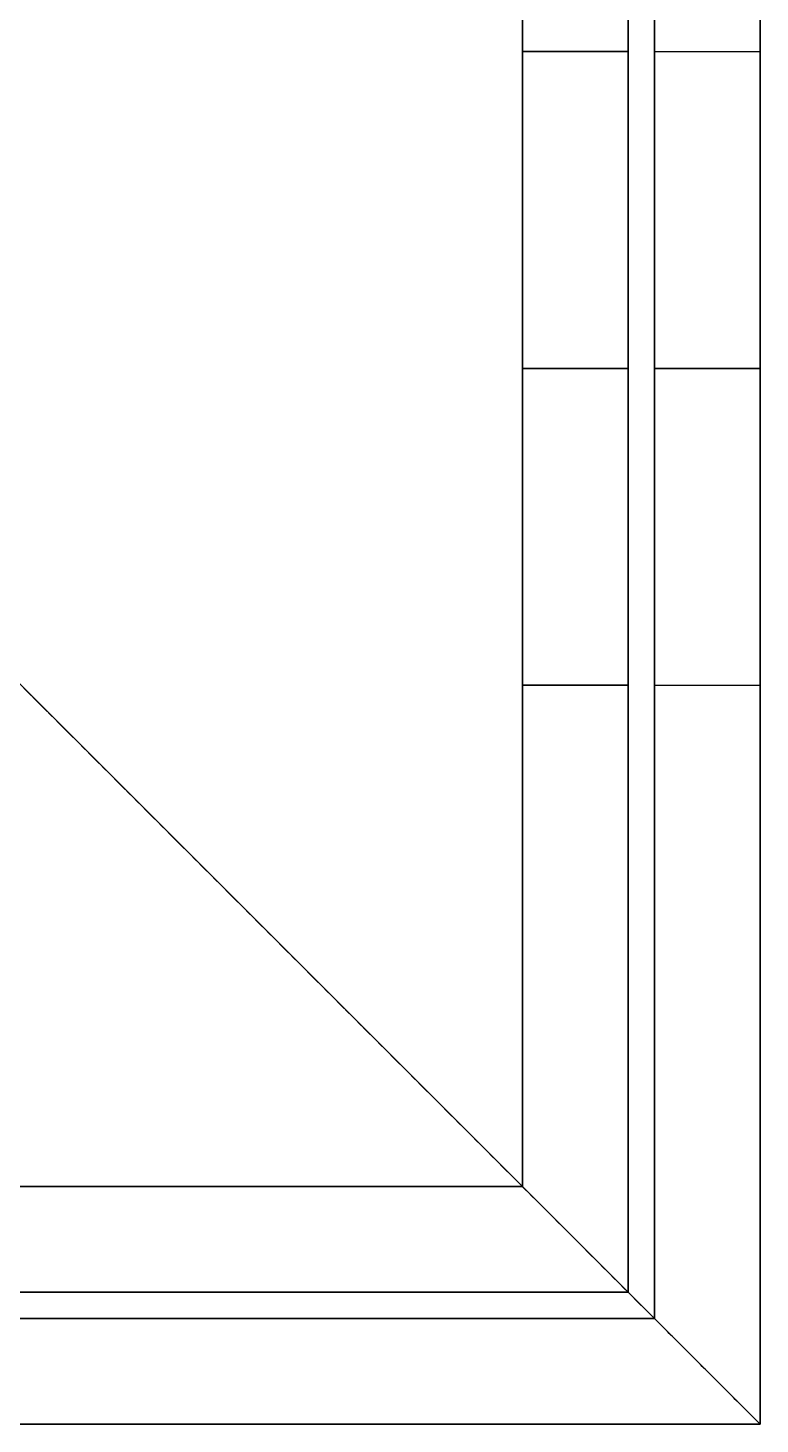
# Model space of a CAD drawing. Header units: millimetres. Extents: x -6529 to 809, y -8611 to 207.
# Drawn here: x -4653.98 to -4640.11, y -5087.89 to -5061.44 of the extents above; entities that cross this region are included whole.
import ezdxf

# ---------------------------------------------------------------- set-up
doc = ezdxf.new("R2010")
doc.units = ezdxf.units.MM
doc.header["$MEASUREMENT"] = 0
doc.layers.add('gaten$11mm', color=7, linetype='Continuous', true_color=0xff6a35)
doc.layers.add('staal', color=5, linetype='Continuous', true_color=0x0000ff)

msp = doc.modelspace()

# ---------------------------------------------------------------- linework, layer by layer
at = {"layer": 'gaten$11mm'}
msp.add_line((-4640.11, -5067.394, 58), (-4640.11, -5067.394, 40), dxfattribs=at)
at = {"layer": 'gaten$11mm', "extrusion": (1, 2.22045e-16, 0)}
for centre in [(-5067.894, 170.5, -4640.11), (-5067.894, 95.5, -4640.11)]:
    msp.add_circle(centre, 5.5, dxfattribs=at)
at = {"layer": 'staal'}
for p, q in [((-4640.11, -5087.894, 1276), (-4680.11, -5047.894, 1276)), ((-4640.11, -5087.894), (-4680.11, -5047.894)), ((-4640.11, -5087.894), (-4680.11, -5047.894)), ((-4644.61, -5061.894, 1446.5), (-4642.61, -5061.894, 1446.5)), ((-4644.61, -5061.894, 1371.5), (-4642.61, -5061.894, 1371.5)), ((-4644.61, -5061.894, 1145.5), (-4642.61, -5061.894, 1145.5)), ((-4644.61, -5061.894, 1220.5), (-4642.61, -5061.894, 1220.5)), ((-4642.61, -5061.894, 170.5), (-4644.61, -5061.894, 170.5)), ((-4642.61, -5061.894, 95.5), (-4644.61, -5061.894, 95.5)), ((-4642.11, -5061.894, 1145.5), (-4640.11, -5061.894, 1145.5)), ((-4642.11, -5061.894, 1220.5), (-4640.11, -5061.894, 1220.5)), ((-4642.11, -5061.894, 995.5), (-4640.11, -5061.894, 995.5)), ((-4642.11, -5061.894, 1070.5), (-4640.11, -5061.894, 1070.5)), ((-4642.11, -5061.894, 845.5), (-4640.11, -5061.894, 845.5)), ((-4642.11, -5061.894, 920.5), (-4640.11, -5061.894, 920.5)), ((-4642.11, -5061.894, 770.5), (-4640.11, -5061.894, 770.5)), ((-4642.11, -5061.894, 695.5), (-4640.11, -5061.894, 695.5)), ((-4642.11, -5061.894, 95.5), (-4640.11, -5061.894, 95.5)), ((-4642.11, -5061.894, 170.5), (-4640.11, -5061.894, 170.5)), ((-4642.11, -5061.894, 320.5), (-4640.11, -5061.894, 320.5)), ((-4642.11, -5061.894, 245.5), (-4640.11, -5061.894, 245.5)), ((-4642.11, -5061.894, 470.5), (-4640.11, -5061.894, 470.5)), ((-4642.11, -5061.894, 395.5), (-4640.11, -5061.894, 395.5)), ((-4642.11, -5061.894, 620.5), (-4640.11, -5061.894, 620.5)), ((-4642.11, -5061.894, 545.5), (-4640.11, -5061.894, 545.5)), ((-4644.61, -5067.894, 1316), (-4642.61, -5067.894, 1316)), ((-4644.61, -5067.894, 1484), (-4642.61, -5067.894, 1484)), ((-4644.61, -5067.894, 1452.5), (-4642.61, -5067.894, 1452.5)), ((-4644.61, -5067.894, 1440.5), (-4642.61, -5067.894, 1440.5)), ((-4644.61, -5067.894, 1377.5), (-4642.61, -5067.894, 1377.5)), ((-4644.61, -5067.894, 1365.5), (-4642.61, -5067.894, 1365.5)), ((-4644.61, -5067.894, 1276), (-4642.61, -5067.894, 1276)), ((-4644.61, -5067.894, 1108), (-4642.61, -5067.894, 1108)), ((-4644.61, -5067.894, 1139.5), (-4642.61, -5067.894, 1139.5)), ((-4644.61, -5067.894, 1151.5), (-4642.61, -5067.894, 1151.5)), ((-4644.61, -5067.894, 1214.5), (-4642.61, -5067.894, 1214.5)), ((-4644.61, -5067.894, 1226.5), (-4642.61, -5067.894, 1226.5)), ((-4642.61, -5067.894, 40), (-4644.61, -5067.894, 40)), ((-4642.61, -5067.894, 208), (-4644.61, -5067.894, 208)), ((-4642.61, -5067.894, 176.5), (-4644.61, -5067.894, 176.5)), ((-4642.61, -5067.894, 164.5), (-4644.61, -5067.894, 164.5)), ((-4642.61, -5067.894, 101.5), (-4644.61, -5067.894, 101.5)), ((-4642.61, -5067.894, 89.5), (-4644.61, -5067.894, 89.5)), ((-4640.11, -5067.894, 40), (-4642.11, -5067.894, 40)), ((-4640.11, -5067.894, 1276), (-4642.11, -5067.894, 1276)), ((-4642.11, -5067.894, 1139.5), (-4640.11, -5067.894, 1139.5)), ((-4642.11, -5067.894, 1151.5), (-4640.11, -5067.894, 1151.5)), ((-4642.11, -5067.894, 1214.5), (-4640.11, -5067.894, 1214.5)), ((-4642.11, -5067.894, 1226.5), (-4640.11, -5067.894, 1226.5)), ((-4642.11, -5067.894, 989.5), (-4640.11, -5067.894, 989.5)), ((-4642.11, -5067.894, 1001.5), (-4640.11, -5067.894, 1001.5)), ((-4642.11, -5067.894, 1064.5), (-4640.11, -5067.894, 1064.5)), ((-4642.11, -5067.894, 1076.5), (-4640.11, -5067.894, 1076.5)), ((-4642.11, -5067.894, 839.5), (-4640.11, -5067.894, 839.5)), ((-4642.11, -5067.894, 851.5), (-4640.11, -5067.894, 851.5)), ((-4642.11, -5067.894, 914.5), (-4640.11, -5067.894, 914.5)), ((-4642.11, -5067.894, 926.5), (-4640.11, -5067.894, 926.5)), ((-4642.11, -5067.894, 764.5), (-4640.11, -5067.894, 764.5)), ((-4642.11, -5067.894, 776.5), (-4640.11, -5067.894, 776.5)), ((-4642.11, -5067.894, 689.5), (-4640.11, -5067.894, 689.5)), ((-4642.11, -5067.894, 701.5), (-4640.11, -5067.894, 701.5)), ((-4642.11, -5067.894, 89.5), (-4640.11, -5067.894, 89.5)), ((-4642.11, -5067.894, 101.5), (-4640.11, -5067.894, 101.5)), ((-4642.11, -5067.894, 164.5), (-4640.11, -5067.894, 164.5)), ((-4642.11, -5067.894, 176.5), (-4640.11, -5067.894, 176.5)), ((-4642.11, -5067.894, 314.5), (-4640.11, -5067.894, 314.5)), ((-4642.11, -5067.894, 326.5), (-4640.11, -5067.894, 326.5)), ((-4642.11, -5067.894, 239.5), (-4640.11, -5067.894, 239.5)), ((-4642.11, -5067.894, 251.5), (-4640.11, -5067.894, 251.5)), ((-4642.11, -5067.894, 464.5), (-4640.11, -5067.894, 464.5)), ((-4642.11, -5067.894, 476.5), (-4640.11, -5067.894, 476.5)), ((-4642.11, -5067.894, 389.5), (-4640.11, -5067.894, 389.5)), ((-4642.11, -5067.894, 401.5), (-4640.11, -5067.894, 401.5)), ((-4642.11, -5067.894, 614.5), (-4640.11, -5067.894, 614.5)), ((-4642.11, -5067.894, 626.5), (-4640.11, -5067.894, 626.5)), ((-4642.11, -5067.894, 539.5), (-4640.11, -5067.894, 539.5)), ((-4642.11, -5067.894, 551.5), (-4640.11, -5067.894, 551.5)), ((-4644.61, -5073.894, 1446.5), (-4642.61, -5073.894, 1446.5)), ((-4644.61, -5073.894, 1371.5), (-4642.61, -5073.894, 1371.5)), ((-4644.61, -5073.894, 1145.5), (-4642.61, -5073.894, 1145.5)), ((-4644.61, -5073.894, 1220.5), (-4642.61, -5073.894, 1220.5)), ((-4642.61, -5073.894, 170.5), (-4644.61, -5073.894, 170.5)), ((-4642.61, -5073.894, 95.5), (-4644.61, -5073.894, 95.5)), ((-4642.11, -5073.894, 1145.5), (-4640.11, -5073.894, 1145.5)), ((-4642.11, -5073.894, 1220.5), (-4640.11, -5073.894, 1220.5)), ((-4642.11, -5073.894, 995.5), (-4640.11, -5073.894, 995.5)), ((-4642.11, -5073.894, 1070.5), (-4640.11, -5073.894, 1070.5)), ((-4642.11, -5073.894, 845.5), (-4640.11, -5073.894, 845.5)), ((-4642.11, -5073.894, 920.5), (-4640.11, -5073.894, 920.5)), ((-4642.11, -5073.894, 770.5), (-4640.11, -5073.894, 770.5)), ((-4642.11, -5073.894, 695.5), (-4640.11, -5073.894, 695.5)), ((-4642.11, -5073.894, 95.5), (-4640.11, -5073.894, 95.5)), ((-4642.11, -5073.894, 170.5), (-4640.11, -5073.894, 170.5)), ((-4642.11, -5073.894, 320.5), (-4640.11, -5073.894, 320.5)), ((-4642.11, -5073.894, 245.5), (-4640.11, -5073.894, 245.5)), ((-4642.11, -5073.894, 470.5), (-4640.11, -5073.894, 470.5)), ((-4642.11, -5073.894, 395.5), (-4640.11, -5073.894, 395.5)), ((-4642.11, -5073.894, 620.5), (-4640.11, -5073.894, 620.5)), ((-4642.11, -5073.894, 545.5), (-4640.11, -5073.894, 545.5)), ((-4642.11, -5085.894, 25), (-4640.11, -5087.894, 25))]:
    msp.add_line(p, q, dxfattribs=at)
msp.add_lwpolyline([(-4640.11, -5087.894), (-5956.11, -5087.894), (-5956.11, -3771.894), (-4640.11, -3771.894)], close=True, dxfattribs=at)
for points in [[(-4640.11, -5087.894, 1276), (-4640.11, -4429.894, 1276), (-4640.11, -3771.894, 1276)], [(-4640.11, -5087.894, 1316), (-4640.11, -4429.894, 1316), (-4640.11, -3771.894, 1316)], [(-4640.11, -5087.894), (-4640.11, -4429.894), (-4640.11, -3771.894)], [(-4640.11, -5087.894, 40), (-4640.11, -4429.894, 40), (-4640.11, -3771.894, 40)], [(-4642.11, -5085.894, 1314), (-4642.11, -4429.894, 1314), (-4642.11, -3773.894, 1314)], [(-4642.11, -5085.894, 1278), (-4642.11, -4429.894, 1278), (-4642.11, -3773.894, 1278)], [(-4642.11, -5085.894, 38), (-4642.11, -4429.894, 38), (-4642.11, -3773.894, 38)], [(-4642.11, -5085.894, 2), (-4642.11, -4429.894, 2), (-4642.11, -3773.894, 2)], [(-4642.11, -5085.894, 1296), (-4642.11, -5042.144, 1296), (-4642.11, -4998.394, 1296)], [(-4642.11, -5085.894, 20), (-4642.11, -5042.144, 20), (-4642.11, -4998.394, 20)], [(-4640.11, -5087.894, 1296), (-4640.11, -5043.144, 1296), (-4640.11, -4998.394, 1296)], [(-4640.11, -5087.894, 20), (-4640.11, -5043.144, 20), (-4640.11, -4998.394, 20)], [(-4640.11, -5087.894, 1276), (-4660.11, -5067.894, 1276), (-4680.11, -5047.894, 1276)], [(-4680.11, -5047.894, 1316), (-4660.11, -5067.894, 1316), (-4640.11, -5087.894, 1316)], [(-4640.11, -5087.894, 1276), (-4660.11, -5067.894, 1276), (-4680.11, -5047.894, 1276)], [(-4680.11, -5047.894, 1316), (-4660.11, -5067.894, 1316), (-4640.11, -5087.894, 1316)], [(-4640.11, -5087.894), (-4660.11, -5067.894), (-4680.11, -5047.894)], [(-4680.11, -5047.894, 40), (-4660.11, -5067.894, 40), (-4640.11, -5087.894, 40)], [(-4640.11, -5087.894, 40), (-4660.11, -5067.894, 40), (-4680.11, -5047.894, 40)], [(-4640.11, -5087.894, 40), (-4640.11, -5067.894, 40), (-4640.11, -5047.894, 40)], [(-4640.11, -5087.894, 1276), (-4640.11, -5067.894, 1276), (-4640.11, -5047.894, 1276)], [(-4640.11, -5087.894, 658), (-4640.11, -5067.894, 658), (-4640.11, -5047.894, 658)], [(-4642.11, -5085.894, 1314), (-4660.11, -5067.894, 1314), (-4678.11, -5049.894, 1314)], [(-4678.11, -5049.894, 1278), (-4660.11, -5067.894, 1278), (-4642.11, -5085.894, 1278)], [(-4642.11, -5085.894, 1314), (-4660.11, -5067.894, 1314), (-4678.11, -5049.894, 1314)], [(-4678.11, -5049.894, 1278), (-4660.11, -5067.894, 1278), (-4642.11, -5085.894, 1278)], [(-4642.11, -5085.894, 38), (-4660.11, -5067.894, 38), (-4678.11, -5049.894, 38)], [(-4678.11, -5049.894, 2), (-4660.11, -5067.894, 2), (-4642.11, -5085.894, 2)], [(-4678.11, -5049.894, 38), (-4660.11, -5067.894, 38), (-4642.11, -5085.894, 38)], [(-4642.11, -5085.894, 2), (-4660.11, -5067.894, 2), (-4678.11, -5049.894, 2)], [(-4642.11, -5049.894, 40), (-4642.11, -5067.894, 40), (-4642.11, -5085.894, 40)], [(-4642.11, -5049.894, 1276), (-4642.11, -5067.894, 1276), (-4642.11, -5085.894, 1276)], [(-4642.11, -5049.894, 658), (-4642.11, -5067.894, 658), (-4642.11, -5085.894, 658)], [(-4642.61, -5050.394, 1316), (-4642.61, -5067.894, 1316), (-4642.61, -5085.394, 1316)], [(-4642.61, -5050.394, 1484), (-4642.61, -5067.894, 1484), (-4642.61, -5085.394, 1484)], [(-4642.61, -5050.394, 1400), (-4642.61, -5067.894, 1400), (-4642.61, -5085.394, 1400)], [(-4642.61, -5050.394, 1276), (-4642.61, -5067.894, 1276), (-4642.61, -5085.394, 1276)], [(-4642.61, -5050.394, 1108), (-4642.61, -5067.894, 1108), (-4642.61, -5085.394, 1108)], [(-4642.61, -5050.394, 1192), (-4642.61, -5067.894, 1192), (-4642.61, -5085.394, 1192)], [(-4642.61, -5085.394, 40), (-4642.61, -5067.894, 40), (-4642.61, -5050.394, 40)], [(-4642.61, -5085.394, 208), (-4642.61, -5067.894, 208), (-4642.61, -5050.394, 208)], [(-4642.61, -5085.394, 124), (-4642.61, -5067.894, 124), (-4642.61, -5050.394, 124)], [(-4644.61, -5083.394, 1316), (-4644.61, -5067.894, 1316), (-4644.61, -5052.394, 1316)], [(-4644.61, -5083.394, 1484), (-4644.61, -5067.894, 1484), (-4644.61, -5052.394, 1484)], [(-4644.61, -5083.394, 1400), (-4644.61, -5067.894, 1400), (-4644.61, -5052.394, 1400)], [(-4644.61, -5083.394, 1276), (-4644.61, -5067.894, 1276), (-4644.61, -5052.394, 1276)], [(-4644.61, -5083.394, 1108), (-4644.61, -5067.894, 1108), (-4644.61, -5052.394, 1108)], [(-4644.61, -5083.394, 1192), (-4644.61, -5067.894, 1192), (-4644.61, -5052.394, 1192)], [(-4644.61, -5052.394, 40), (-4644.61, -5067.894, 40), (-4644.61, -5083.394, 40)], [(-4644.61, -5052.394, 208), (-4644.61, -5067.894, 208), (-4644.61, -5083.394, 208)], [(-4644.61, -5052.394, 124), (-4644.61, -5067.894, 124), (-4644.61, -5083.394, 124)], [(-4644.61, -5067.894, 1316), (-4644.61, -5067.894, 1340.75), (-4644.61, -5067.894, 1365.5)], [(-4644.61, -5067.894, 1377.5), (-4644.61, -5067.894, 1409), (-4644.61, -5067.894, 1440.5)], [(-4644.61, -5067.894, 1452.5), (-4644.61, -5067.894, 1468.25), (-4644.61, -5067.894, 1484)], [(-4644.61, -5067.894, 1276), (-4644.61, -5067.894, 1251.25), (-4644.61, -5067.894, 1226.5)], [(-4644.61, -5067.894, 1214.5), (-4644.61, -5067.894, 1183), (-4644.61, -5067.894, 1151.5)], [(-4644.61, -5067.894, 1139.5), (-4644.61, -5067.894, 1123.75), (-4644.61, -5067.894, 1108)], [(-4644.61, -5067.894, 40), (-4644.61, -5067.894, 64.75), (-4644.61, -5067.894, 89.5)], [(-4644.61, -5067.894, 101.5), (-4644.61, -5067.894, 133), (-4644.61, -5067.894, 164.5)], [(-4644.61, -5067.894, 176.5), (-4644.61, -5067.894, 192.25), (-4644.61, -5067.894, 208)], [(-4642.61, -5067.894, 1316), (-4642.61, -5067.894, 1340.75), (-4642.61, -5067.894, 1365.5)], [(-4642.61, -5067.894, 1377.5), (-4642.61, -5067.894, 1409), (-4642.61, -5067.894, 1440.5)], [(-4642.61, -5067.894, 1452.5), (-4642.61, -5067.894, 1468.25), (-4642.61, -5067.894, 1484)], [(-4642.61, -5067.894, 1276), (-4642.61, -5067.894, 1251.25), (-4642.61, -5067.894, 1226.5)], [(-4642.61, -5067.894, 1214.5), (-4642.61, -5067.894, 1183), (-4642.61, -5067.894, 1151.5)], [(-4642.61, -5067.894, 1139.5), (-4642.61, -5067.894, 1123.75), (-4642.61, -5067.894, 1108)], [(-4642.61, -5067.894, 40), (-4642.61, -5067.894, 64.75), (-4642.61, -5067.894, 89.5)], [(-4642.61, -5067.894, 101.5), (-4642.61, -5067.894, 133), (-4642.61, -5067.894, 164.5)], [(-4642.61, -5067.894, 176.5), (-4642.61, -5067.894, 192.25), (-4642.61, -5067.894, 208)], [(-4642.11, -5067.894, 40), (-4642.11, -5067.894, 64.75), (-4642.11, -5067.894, 89.5)], [(-4642.11, -5067.894, 101.5), (-4642.11, -5067.894, 133), (-4642.11, -5067.894, 164.5)], [(-4642.11, -5067.894, 176.5), (-4642.11, -5067.894, 208), (-4642.11, -5067.894, 239.5)], [(-4642.11, -5067.894, 251.5), (-4642.11, -5067.894, 283), (-4642.11, -5067.894, 314.5)], [(-4642.11, -5067.894, 326.5), (-4642.11, -5067.894, 358), (-4642.11, -5067.894, 389.5)], [(-4642.11, -5067.894, 401.5), (-4642.11, -5067.894, 433), (-4642.11, -5067.894, 464.5)], [(-4642.11, -5067.894, 476.5), (-4642.11, -5067.894, 508), (-4642.11, -5067.894, 539.5)], [(-4642.11, -5067.894, 551.5), (-4642.11, -5067.894, 583), (-4642.11, -5067.894, 614.5)], [(-4642.11, -5067.894, 626.5), (-4642.11, -5067.894, 658), (-4642.11, -5067.894, 689.5)], [(-4642.11, -5067.894, 701.5), (-4642.11, -5067.894, 733), (-4642.11, -5067.894, 764.5)], [(-4642.11, -5067.894, 776.5), (-4642.11, -5067.894, 808), (-4642.11, -5067.894, 839.5)], [(-4642.11, -5067.894, 851.5), (-4642.11, -5067.894, 883), (-4642.11, -5067.894, 914.5)], [(-4642.11, -5067.894, 926.5), (-4642.11, -5067.894, 958), (-4642.11, -5067.894, 989.5)], [(-4642.11, -5067.894, 1001.5), (-4642.11, -5067.894, 1033), (-4642.11, -5067.894, 1064.5)], [(-4642.11, -5067.894, 1076.5), (-4642.11, -5067.894, 1108), (-4642.11, -5067.894, 1139.5)], [(-4642.11, -5067.894, 1151.5), (-4642.11, -5067.894, 1183), (-4642.11, -5067.894, 1214.5)], [(-4642.11, -5067.894, 1226.5), (-4642.11, -5067.894, 1251.25), (-4642.11, -5067.894, 1276)], [(-4640.11, -5067.894, 40), (-4640.11, -5067.894, 64.75), (-4640.11, -5067.894, 89.5)], [(-4640.11, -5067.894, 101.5), (-4640.11, -5067.894, 133), (-4640.11, -5067.894, 164.5)], [(-4640.11, -5067.894, 176.5), (-4640.11, -5067.894, 208), (-4640.11, -5067.894, 239.5)], [(-4640.11, -5067.894, 251.5), (-4640.11, -5067.894, 283), (-4640.11, -5067.894, 314.5)], [(-4640.11, -5067.894, 326.5), (-4640.11, -5067.894, 358), (-4640.11, -5067.894, 389.5)], [(-4640.11, -5067.894, 401.5), (-4640.11, -5067.894, 433), (-4640.11, -5067.894, 464.5)], [(-4640.11, -5067.894, 476.5), (-4640.11, -5067.894, 508), (-4640.11, -5067.894, 539.5)], [(-4640.11, -5067.894, 551.5), (-4640.11, -5067.894, 583), (-4640.11, -5067.894, 614.5)], [(-4640.11, -5067.894, 626.5), (-4640.11, -5067.894, 658), (-4640.11, -5067.894, 689.5)], [(-4640.11, -5067.894, 701.5), (-4640.11, -5067.894, 733), (-4640.11, -5067.894, 764.5)], [(-4640.11, -5067.894, 776.5), (-4640.11, -5067.894, 808), (-4640.11, -5067.894, 839.5)], [(-4640.11, -5067.894, 851.5), (-4640.11, -5067.894, 883), (-4640.11, -5067.894, 914.5)], [(-4640.11, -5067.894, 926.5), (-4640.11, -5067.894, 958), (-4640.11, -5067.894, 989.5)], [(-4640.11, -5067.894, 1001.5), (-4640.11, -5067.894, 1033), (-4640.11, -5067.894, 1064.5)], [(-4640.11, -5067.894, 1076.5), (-4640.11, -5067.894, 1108), (-4640.11, -5067.894, 1139.5)], [(-4640.11, -5067.894, 1151.5), (-4640.11, -5067.894, 1183), (-4640.11, -5067.894, 1214.5)], [(-4640.11, -5067.894, 1226.5), (-4640.11, -5067.894, 1251.25), (-4640.11, -5067.894, 1276)], [(-4675.61, -5083.394, 1316), (-4660.11, -5083.394, 1316), (-4644.61, -5083.394, 1316)], [(-4675.61, -5083.394, 1484), (-4660.11, -5083.394, 1484), (-4644.61, -5083.394, 1484)], [(-4675.61, -5083.394, 1400), (-4660.11, -5083.394, 1400), (-4644.61, -5083.394, 1400)], [(-4675.61, -5083.394, 1276), (-4660.11, -5083.394, 1276), (-4644.61, -5083.394, 1276)], [(-4675.61, -5083.394, 1108), (-4660.11, -5083.394, 1108), (-4644.61, -5083.394, 1108)], [(-4675.61, -5083.394, 1192), (-4660.11, -5083.394, 1192), (-4644.61, -5083.394, 1192)], [(-4644.61, -5083.394, 40), (-4660.11, -5083.394, 40), (-4675.61, -5083.394, 40)], [(-4644.61, -5083.394, 208), (-4660.11, -5083.394, 208), (-4675.61, -5083.394, 208)], [(-4644.61, -5083.394, 124), (-4660.11, -5083.394, 124), (-4675.61, -5083.394, 124)], [(-4644.61, -5083.394, 1316), (-4644.61, -5083.394, 1400), (-4644.61, -5083.394, 1484)], [(-4644.61, -5083.394, 1276), (-4644.61, -5083.394, 1192), (-4644.61, -5083.394, 1108)], [(-4644.61, -5083.394, 40), (-4644.61, -5083.394, 124), (-4644.61, -5083.394, 208)], [(-4642.61, -5085.394, 1316), (-4660.11, -5085.394, 1316), (-4677.61, -5085.394, 1316)], [(-4642.61, -5085.394, 1484), (-4660.11, -5085.394, 1484), (-4677.61, -5085.394, 1484)], [(-4642.61, -5085.394, 1400), (-4660.11, -5085.394, 1400), (-4677.61, -5085.394, 1400)], [(-4642.61, -5085.394, 1276), (-4660.11, -5085.394, 1276), (-4677.61, -5085.394, 1276)], [(-4642.61, -5085.394, 1108), (-4660.11, -5085.394, 1108), (-4677.61, -5085.394, 1108)], [(-4642.61, -5085.394, 1192), (-4660.11, -5085.394, 1192), (-4677.61, -5085.394, 1192)], [(-4677.61, -5085.394, 40), (-4660.11, -5085.394, 40), (-4642.61, -5085.394, 40)], [(-4677.61, -5085.394, 208), (-4660.11, -5085.394, 208), (-4642.61, -5085.394, 208)], [(-4677.61, -5085.394, 124), (-4660.11, -5085.394, 124), (-4642.61, -5085.394, 124)], [(-4642.61, -5085.394, 1316), (-4642.61, -5085.394, 1400), (-4642.61, -5085.394, 1484)], [(-4642.61, -5085.394, 1276), (-4642.61, -5085.394, 1192), (-4642.61, -5085.394, 1108)], [(-4642.61, -5085.394, 40), (-4642.61, -5085.394, 124), (-4642.61, -5085.394, 208)], [(-4642.11, -5085.894, 1314), (-5298.11, -5085.894, 1314), (-5954.11, -5085.894, 1314)], [(-4642.11, -5085.894, 1278), (-5298.11, -5085.894, 1278), (-5954.11, -5085.894, 1278)], [(-5954.11, -5085.894, 38), (-5298.11, -5085.894, 38), (-4642.11, -5085.894, 38)], [(-5954.11, -5085.894, 2), (-5298.11, -5085.894, 2), (-4642.11, -5085.894, 2)], [(-4642.11, -5085.894, 1296), (-4685.86, -5085.894, 1296), (-4729.61, -5085.894, 1296)], [(-4729.61, -5085.894, 20), (-4685.86, -5085.894, 20), (-4642.11, -5085.894, 20)], [(-4642.11, -5085.894, 40), (-4660.11, -5085.894, 40), (-4678.11, -5085.894, 40)], [(-4642.11, -5085.894, 1276), (-4660.11, -5085.894, 1276), (-4678.11, -5085.894, 1276)], [(-4642.11, -5085.894, 658), (-4660.11, -5085.894, 658), (-4678.11, -5085.894, 658)], [(-4642.11, -5085.894, 1278), (-4642.11, -5085.894, 1296), (-4642.11, -5085.894, 1314)], [(-4640.11, -5087.894, 1301), (-4641.11, -5086.894, 1301), (-4642.11, -5085.894, 1301)], [(-4642.11, -5085.894, 1278), (-4642.11, -5085.894, 1296), (-4642.11, -5085.894, 1314)], [(-4640.11, -5087.894, 1301), (-4641.11, -5086.894, 1301), (-4642.11, -5085.894, 1301)], [(-4642.11, -5085.894, 40), (-4642.11, -5085.894, 658), (-4642.11, -5085.894, 1276)], [(-4642.11, -5085.894, 2), (-4642.11, -5085.894, 20), (-4642.11, -5085.894, 38)], [(-4640.11, -5087.894, 25), (-4641.11, -5086.894, 25), (-4642.11, -5085.894, 25)], [(-4642.11, -5085.894, 38), (-4642.11, -5085.894, 20), (-4642.11, -5085.894, 2)], [(-4640.11, -5087.894, 1276), (-5298.11, -5087.894, 1276), (-5956.11, -5087.894, 1276)], [(-4640.11, -5087.894, 1316), (-5298.11, -5087.894, 1316), (-5956.11, -5087.894, 1316)], [(-5956.11, -5087.894), (-5298.11, -5087.894), (-4640.11, -5087.894)], [(-5956.11, -5087.894, 40), (-5298.11, -5087.894, 40), (-4640.11, -5087.894, 40)], [(-4640.11, -5087.894, 1296), (-4684.86, -5087.894, 1296), (-4729.61, -5087.894, 1296)], [(-4729.61, -5087.894, 20), (-4684.86, -5087.894, 20), (-4640.11, -5087.894, 20)], [(-4680.11, -5087.894, 40), (-4660.11, -5087.894, 40), (-4640.11, -5087.894, 40)], [(-4680.11, -5087.894, 1276), (-4660.11, -5087.894, 1276), (-4640.11, -5087.894, 1276)], [(-4680.11, -5087.894, 658), (-4660.11, -5087.894, 658), (-4640.11, -5087.894, 658)], [(-4640.11, -5087.894, 1276), (-4640.11, -5087.894, 1296), (-4640.11, -5087.894, 1316)], [(-4640.11, -5087.894, 1276), (-4640.11, -5087.894, 1296), (-4640.11, -5087.894, 1316)], [(-4640.11, -5087.894, 40), (-4640.11, -5087.894, 658), (-4640.11, -5087.894, 1276)], [(-4640.11, -5087.894), (-4640.11, -5087.894, 20), (-4640.11, -5087.894, 40)], [(-4640.11, -5087.894), (-4640.11, -5087.894, 20), (-4640.11, -5087.894, 40)]]:
    msp.add_open_spline(points, degree=2, dxfattribs=at)
for points, weights, knots in [([(-4644.61, -5073.894, 1446.5), (-4644.61, -5073.894, 1452.5), (-4644.61, -5067.894, 1452.5), (-4644.61, -5061.894, 1452.5), (-4644.61, -5061.894, 1446.5), (-4644.61, -5061.894, 1440.5), (-4644.61, -5067.894, 1440.5), (-4644.61, -5073.894, 1440.5), (-4644.61, -5073.894, 1446.5)], [1, 0.707106781187, 1, 0.707106781187, 1, 0.707106781187, 1, 0.707106781187, 1], [0, 0, 0, 7.853982, 7.853982, 15.707963, 15.707963, 23.561945, 23.561945, 31.415927, 31.415927, 31.415927]), ([(-4644.61, -5073.894, 1371.5), (-4644.61, -5073.894, 1377.5), (-4644.61, -5067.894, 1377.5), (-4644.61, -5061.894, 1377.5), (-4644.61, -5061.894, 1371.5), (-4644.61, -5061.894, 1365.5), (-4644.61, -5067.894, 1365.5), (-4644.61, -5073.894, 1365.5), (-4644.61, -5073.894, 1371.5)], [1, 0.707106781187, 1, 0.707106781187, 1, 0.707106781187, 1, 0.707106781187, 1], [0, 0, 0, 7.853982, 7.853982, 15.707963, 15.707963, 23.561945, 23.561945, 31.415927, 31.415927, 31.415927]), ([(-4644.61, -5073.894, 1145.5), (-4644.61, -5073.894, 1139.5), (-4644.61, -5067.894, 1139.5), (-4644.61, -5061.894, 1139.5), (-4644.61, -5061.894, 1145.5), (-4644.61, -5061.894, 1151.5), (-4644.61, -5067.894, 1151.5), (-4644.61, -5073.894, 1151.5), (-4644.61, -5073.894, 1145.5)], [1, 0.707106781187, 1, 0.707106781187, 1, 0.707106781187, 1, 0.707106781187, 1], [0, 0, 0, 7.853982, 7.853982, 15.707963, 15.707963, 23.561945, 23.561945, 31.415927, 31.415927, 31.415927]), ([(-4644.61, -5073.894, 1220.5), (-4644.61, -5073.894, 1214.5), (-4644.61, -5067.894, 1214.5), (-4644.61, -5061.894, 1214.5), (-4644.61, -5061.894, 1220.5), (-4644.61, -5061.894, 1226.5), (-4644.61, -5067.894, 1226.5), (-4644.61, -5073.894, 1226.5), (-4644.61, -5073.894, 1220.5)], [1, 0.707106781187, 1, 0.707106781187, 1, 0.707106781187, 1, 0.707106781187, 1], [0, 0, 0, 7.853982, 7.853982, 15.707963, 15.707963, 23.561945, 23.561945, 31.415927, 31.415927, 31.415927]), ([(-4644.61, -5073.894, 170.5), (-4644.61, -5073.894, 164.5), (-4644.61, -5067.894, 164.5), (-4644.61, -5061.894, 164.5), (-4644.61, -5061.894, 170.5), (-4644.61, -5061.894, 176.5), (-4644.61, -5067.894, 176.5), (-4644.61, -5073.894, 176.5), (-4644.61, -5073.894, 170.5)], [1, 0.707106781187, 1, 0.707106781187, 1, 0.707106781187, 1, 0.707106781187, 1], [-31.415927, -31.415927, -31.415927, -23.561945, -23.561945, -15.707963, -15.707963, -7.853982, -7.853982, 0, 0, 0]), ([(-4644.61, -5073.894, 95.5), (-4644.61, -5073.894, 89.5), (-4644.61, -5067.894, 89.5), (-4644.61, -5061.894, 89.5), (-4644.61, -5061.894, 95.5), (-4644.61, -5061.894, 101.5), (-4644.61, -5067.894, 101.5), (-4644.61, -5073.894, 101.5), (-4644.61, -5073.894, 95.5)], [1, 0.707106781187, 1, 0.707106781187, 1, 0.707106781187, 1, 0.707106781187, 1], [-31.415927, -31.415927, -31.415927, -23.561945, -23.561945, -15.707963, -15.707963, -7.853982, -7.853982, 0, 0, 0]), ([(-4642.61, -5073.894, 1446.5), (-4642.61, -5073.894, 1440.5), (-4642.61, -5067.894, 1440.5), (-4642.61, -5061.894, 1440.5), (-4642.61, -5061.894, 1446.5), (-4642.61, -5061.894, 1452.5), (-4642.61, -5067.894, 1452.5), (-4642.61, -5073.894, 1452.5), (-4642.61, -5073.894, 1446.5)], [1, 0.707106781187, 1, 0.707106781187, 1, 0.707106781187, 1, 0.707106781187, 1], [-31.415927, -31.415927, -31.415927, -23.561945, -23.561945, -15.707963, -15.707963, -7.853982, -7.853982, 0, 0, 0]), ([(-4642.61, -5073.894, 1371.5), (-4642.61, -5073.894, 1365.5), (-4642.61, -5067.894, 1365.5), (-4642.61, -5061.894, 1365.5), (-4642.61, -5061.894, 1371.5), (-4642.61, -5061.894, 1377.5), (-4642.61, -5067.894, 1377.5), (-4642.61, -5073.894, 1377.5), (-4642.61, -5073.894, 1371.5)], [1, 0.707106781187, 1, 0.707106781187, 1, 0.707106781187, 1, 0.707106781187, 1], [-31.415927, -31.415927, -31.415927, -23.561945, -23.561945, -15.707963, -15.707963, -7.853982, -7.853982, 0, 0, 0]), ([(-4642.61, -5073.894, 1145.5), (-4642.61, -5073.894, 1151.5), (-4642.61, -5067.894, 1151.5), (-4642.61, -5061.894, 1151.5), (-4642.61, -5061.894, 1145.5), (-4642.61, -5061.894, 1139.5), (-4642.61, -5067.894, 1139.5), (-4642.61, -5073.894, 1139.5), (-4642.61, -5073.894, 1145.5)], [1, 0.707106781187, 1, 0.707106781187, 1, 0.707106781187, 1, 0.707106781187, 1], [-31.415927, -31.415927, -31.415927, -23.561945, -23.561945, -15.707963, -15.707963, -7.853982, -7.853982, 0, 0, 0]), ([(-4642.61, -5073.894, 1220.5), (-4642.61, -5073.894, 1226.5), (-4642.61, -5067.894, 1226.5), (-4642.61, -5061.894, 1226.5), (-4642.61, -5061.894, 1220.5), (-4642.61, -5061.894, 1214.5), (-4642.61, -5067.894, 1214.5), (-4642.61, -5073.894, 1214.5), (-4642.61, -5073.894, 1220.5)], [1, 0.707106781187, 1, 0.707106781187, 1, 0.707106781187, 1, 0.707106781187, 1], [-31.415927, -31.415927, -31.415927, -23.561945, -23.561945, -15.707963, -15.707963, -7.853982, -7.853982, 0, 0, 0]), ([(-4642.61, -5073.894, 170.5), (-4642.61, -5073.894, 176.5), (-4642.61, -5067.894, 176.5), (-4642.61, -5061.894, 176.5), (-4642.61, -5061.894, 170.5), (-4642.61, -5061.894, 164.5), (-4642.61, -5067.894, 164.5), (-4642.61, -5073.894, 164.5), (-4642.61, -5073.894, 170.5)], [1, 0.707106781187, 1, 0.707106781187, 1, 0.707106781187, 1, 0.707106781187, 1], [0, 0, 0, 7.853982, 7.853982, 15.707963, 15.707963, 23.561945, 23.561945, 31.415927, 31.415927, 31.415927]), ([(-4642.61, -5073.894, 95.5), (-4642.61, -5073.894, 101.5), (-4642.61, -5067.894, 101.5), (-4642.61, -5061.894, 101.5), (-4642.61, -5061.894, 95.5), (-4642.61, -5061.894, 89.5), (-4642.61, -5067.894, 89.5), (-4642.61, -5073.894, 89.5), (-4642.61, -5073.894, 95.5)], [1, 0.707106781187, 1, 0.707106781187, 1, 0.707106781187, 1, 0.707106781187, 1], [0, 0, 0, 7.853982, 7.853982, 15.707963, 15.707963, 23.561945, 23.561945, 31.415927, 31.415927, 31.415927]), ([(-4642.11, -5073.894, 1145.5), (-4642.11, -5073.894, 1139.5), (-4642.11, -5067.894, 1139.5), (-4642.11, -5061.894, 1139.5), (-4642.11, -5061.894, 1145.5), (-4642.11, -5061.894, 1151.5), (-4642.11, -5067.894, 1151.5), (-4642.11, -5073.894, 1151.5), (-4642.11, -5073.894, 1145.5)], [1, 0.707106781187, 1, 0.707106781187, 1, 0.707106781187, 1, 0.707106781187, 1], [-31.415927, -31.415927, -31.415927, -23.561945, -23.561945, -15.707963, -15.707963, -7.853982, -7.853982, 0, 0, 0]), ([(-4642.11, -5073.894, 1220.5), (-4642.11, -5073.894, 1214.5), (-4642.11, -5067.894, 1214.5), (-4642.11, -5061.894, 1214.5), (-4642.11, -5061.894, 1220.5), (-4642.11, -5061.894, 1226.5), (-4642.11, -5067.894, 1226.5), (-4642.11, -5073.894, 1226.5), (-4642.11, -5073.894, 1220.5)], [1, 0.707106781187, 1, 0.707106781187, 1, 0.707106781187, 1, 0.707106781187, 1], [-31.415927, -31.415927, -31.415927, -23.561945, -23.561945, -15.707963, -15.707963, -7.853982, -7.853982, 0, 0, 0]), ([(-4642.11, -5073.894, 995.5), (-4642.11, -5073.894, 989.5), (-4642.11, -5067.894, 989.5), (-4642.11, -5061.894, 989.5), (-4642.11, -5061.894, 995.5), (-4642.11, -5061.894, 1001.5), (-4642.11, -5067.894, 1001.5), (-4642.11, -5073.894, 1001.5), (-4642.11, -5073.894, 995.5)], [1, 0.707106781187, 1, 0.707106781187, 1, 0.707106781187, 1, 0.707106781187, 1], [-31.415927, -31.415927, -31.415927, -23.561945, -23.561945, -15.707963, -15.707963, -7.853982, -7.853982, 0, 0, 0]), ([(-4642.11, -5073.894, 1070.5), (-4642.11, -5073.894, 1064.5), (-4642.11, -5067.894, 1064.5), (-4642.11, -5061.894, 1064.5), (-4642.11, -5061.894, 1070.5), (-4642.11, -5061.894, 1076.5), (-4642.11, -5067.894, 1076.5), (-4642.11, -5073.894, 1076.5), (-4642.11, -5073.894, 1070.5)], [1, 0.707106781187, 1, 0.707106781187, 1, 0.707106781187, 1, 0.707106781187, 1], [-31.415927, -31.415927, -31.415927, -23.561945, -23.561945, -15.707963, -15.707963, -7.853982, -7.853982, 0, 0, 0]), ([(-4642.11, -5073.894, 845.5), (-4642.11, -5073.894, 839.5), (-4642.11, -5067.894, 839.5), (-4642.11, -5061.894, 839.5), (-4642.11, -5061.894, 845.5), (-4642.11, -5061.894, 851.5), (-4642.11, -5067.894, 851.5), (-4642.11, -5073.894, 851.5), (-4642.11, -5073.894, 845.5)], [1, 0.707106781187, 1, 0.707106781187, 1, 0.707106781187, 1, 0.707106781187, 1], [-31.415927, -31.415927, -31.415927, -23.561945, -23.561945, -15.707963, -15.707963, -7.853982, -7.853982, 0, 0, 0]), ([(-4642.11, -5073.894, 920.5), (-4642.11, -5073.894, 914.5), (-4642.11, -5067.894, 914.5), (-4642.11, -5061.894, 914.5), (-4642.11, -5061.894, 920.5), (-4642.11, -5061.894, 926.5), (-4642.11, -5067.894, 926.5), (-4642.11, -5073.894, 926.5), (-4642.11, -5073.894, 920.5)], [1, 0.707106781187, 1, 0.707106781187, 1, 0.707106781187, 1, 0.707106781187, 1], [-31.415927, -31.415927, -31.415927, -23.561945, -23.561945, -15.707963, -15.707963, -7.853982, -7.853982, 0, 0, 0]), ([(-4642.11, -5073.894, 770.5), (-4642.11, -5073.894, 764.5), (-4642.11, -5067.894, 764.5), (-4642.11, -5061.894, 764.5), (-4642.11, -5061.894, 770.5), (-4642.11, -5061.894, 776.5), (-4642.11, -5067.894, 776.5), (-4642.11, -5073.894, 776.5), (-4642.11, -5073.894, 770.5)], [1, 0.707106781187, 1, 0.707106781187, 1, 0.707106781187, 1, 0.707106781187, 1], [-31.415927, -31.415927, -31.415927, -23.561945, -23.561945, -15.707963, -15.707963, -7.853982, -7.853982, 0, 0, 0]), ([(-4642.11, -5073.894, 695.5), (-4642.11, -5073.894, 689.5), (-4642.11, -5067.894, 689.5), (-4642.11, -5061.894, 689.5), (-4642.11, -5061.894, 695.5), (-4642.11, -5061.894, 701.5), (-4642.11, -5067.894, 701.5), (-4642.11, -5073.894, 701.5), (-4642.11, -5073.894, 695.5)], [1, 0.707106781187, 1, 0.707106781187, 1, 0.707106781187, 1, 0.707106781187, 1], [-31.415927, -31.415927, -31.415927, -23.561945, -23.561945, -15.707963, -15.707963, -7.853982, -7.853982, 0, 0, 0]), ([(-4642.11, -5073.894, 95.5), (-4642.11, -5073.894, 89.5), (-4642.11, -5067.894, 89.5), (-4642.11, -5061.894, 89.5), (-4642.11, -5061.894, 95.5), (-4642.11, -5061.894, 101.5), (-4642.11, -5067.894, 101.5), (-4642.11, -5073.894, 101.5), (-4642.11, -5073.894, 95.5)], [1, 0.707106781187, 1, 0.707106781187, 1, 0.707106781187, 1, 0.707106781187, 1], [-31.415927, -31.415927, -31.415927, -23.561945, -23.561945, -15.707963, -15.707963, -7.853982, -7.853982, 0, 0, 0]), ([(-4642.11, -5073.894, 170.5), (-4642.11, -5073.894, 164.5), (-4642.11, -5067.894, 164.5), (-4642.11, -5061.894, 164.5), (-4642.11, -5061.894, 170.5), (-4642.11, -5061.894, 176.5), (-4642.11, -5067.894, 176.5), (-4642.11, -5073.894, 176.5), (-4642.11, -5073.894, 170.5)], [1, 0.707106781187, 1, 0.707106781187, 1, 0.707106781187, 1, 0.707106781187, 1], [-31.415927, -31.415927, -31.415927, -23.561945, -23.561945, -15.707963, -15.707963, -7.853982, -7.853982, 0, 0, 0]), ([(-4642.11, -5073.894, 320.5), (-4642.11, -5073.894, 314.5), (-4642.11, -5067.894, 314.5), (-4642.11, -5061.894, 314.5), (-4642.11, -5061.894, 320.5), (-4642.11, -5061.894, 326.5), (-4642.11, -5067.894, 326.5), (-4642.11, -5073.894, 326.5), (-4642.11, -5073.894, 320.5)], [1, 0.707106781187, 1, 0.707106781187, 1, 0.707106781187, 1, 0.707106781187, 1], [-31.415927, -31.415927, -31.415927, -23.561945, -23.561945, -15.707963, -15.707963, -7.853982, -7.853982, 0, 0, 0]), ([(-4642.11, -5073.894, 245.5), (-4642.11, -5073.894, 239.5), (-4642.11, -5067.894, 239.5), (-4642.11, -5061.894, 239.5), (-4642.11, -5061.894, 245.5), (-4642.11, -5061.894, 251.5), (-4642.11, -5067.894, 251.5), (-4642.11, -5073.894, 251.5), (-4642.11, -5073.894, 245.5)], [1, 0.707106781187, 1, 0.707106781187, 1, 0.707106781187, 1, 0.707106781187, 1], [-31.415927, -31.415927, -31.415927, -23.561945, -23.561945, -15.707963, -15.707963, -7.853982, -7.853982, 0, 0, 0]), ([(-4642.11, -5073.894, 470.5), (-4642.11, -5073.894, 464.5), (-4642.11, -5067.894, 464.5), (-4642.11, -5061.894, 464.5), (-4642.11, -5061.894, 470.5), (-4642.11, -5061.894, 476.5), (-4642.11, -5067.894, 476.5), (-4642.11, -5073.894, 476.5), (-4642.11, -5073.894, 470.5)], [1, 0.707106781187, 1, 0.707106781187, 1, 0.707106781187, 1, 0.707106781187, 1], [-31.415927, -31.415927, -31.415927, -23.561945, -23.561945, -15.707963, -15.707963, -7.853982, -7.853982, 0, 0, 0]), ([(-4642.11, -5073.894, 395.5), (-4642.11, -5073.894, 389.5), (-4642.11, -5067.894, 389.5), (-4642.11, -5061.894, 389.5), (-4642.11, -5061.894, 395.5), (-4642.11, -5061.894, 401.5), (-4642.11, -5067.894, 401.5), (-4642.11, -5073.894, 401.5), (-4642.11, -5073.894, 395.5)], [1, 0.707106781187, 1, 0.707106781187, 1, 0.707106781187, 1, 0.707106781187, 1], [-31.415927, -31.415927, -31.415927, -23.561945, -23.561945, -15.707963, -15.707963, -7.853982, -7.853982, 0, 0, 0]), ([(-4642.11, -5073.894, 620.5), (-4642.11, -5073.894, 614.5), (-4642.11, -5067.894, 614.5), (-4642.11, -5061.894, 614.5), (-4642.11, -5061.894, 620.5), (-4642.11, -5061.894, 626.5), (-4642.11, -5067.894, 626.5), (-4642.11, -5073.894, 626.5), (-4642.11, -5073.894, 620.5)], [1, 0.707106781187, 1, 0.707106781187, 1, 0.707106781187, 1, 0.707106781187, 1], [-31.415927, -31.415927, -31.415927, -23.561945, -23.561945, -15.707963, -15.707963, -7.853982, -7.853982, 0, 0, 0]), ([(-4642.11, -5073.894, 545.5), (-4642.11, -5073.894, 539.5), (-4642.11, -5067.894, 539.5), (-4642.11, -5061.894, 539.5), (-4642.11, -5061.894, 545.5), (-4642.11, -5061.894, 551.5), (-4642.11, -5067.894, 551.5), (-4642.11, -5073.894, 551.5), (-4642.11, -5073.894, 545.5)], [1, 0.707106781187, 1, 0.707106781187, 1, 0.707106781187, 1, 0.707106781187, 1], [-31.415927, -31.415927, -31.415927, -23.561945, -23.561945, -15.707963, -15.707963, -7.853982, -7.853982, 0, 0, 0]), ([(-4640.11, -5073.894, 1145.5), (-4640.11, -5073.894, 1151.5), (-4640.11, -5067.894, 1151.5), (-4640.11, -5061.894, 1151.5), (-4640.11, -5061.894, 1145.5), (-4640.11, -5061.894, 1139.5), (-4640.11, -5067.894, 1139.5), (-4640.11, -5073.894, 1139.5), (-4640.11, -5073.894, 1145.5)], [1, 0.707106781187, 1, 0.707106781187, 1, 0.707106781187, 1, 0.707106781187, 1], [0, 0, 0, 7.853982, 7.853982, 15.707963, 15.707963, 23.561945, 23.561945, 31.415927, 31.415927, 31.415927]), ([(-4640.11, -5073.894, 1220.5), (-4640.11, -5073.894, 1226.5), (-4640.11, -5067.894, 1226.5), (-4640.11, -5061.894, 1226.5), (-4640.11, -5061.894, 1220.5), (-4640.11, -5061.894, 1214.5), (-4640.11, -5067.894, 1214.5), (-4640.11, -5073.894, 1214.5), (-4640.11, -5073.894, 1220.5)], [1, 0.707106781187, 1, 0.707106781187, 1, 0.707106781187, 1, 0.707106781187, 1], [0, 0, 0, 7.853982, 7.853982, 15.707963, 15.707963, 23.561945, 23.561945, 31.415927, 31.415927, 31.415927]), ([(-4640.11, -5073.894, 995.5), (-4640.11, -5073.894, 1001.5), (-4640.11, -5067.894, 1001.5), (-4640.11, -5061.894, 1001.5), (-4640.11, -5061.894, 995.5), (-4640.11, -5061.894, 989.5), (-4640.11, -5067.894, 989.5), (-4640.11, -5073.894, 989.5), (-4640.11, -5073.894, 995.5)], [1, 0.707106781187, 1, 0.707106781187, 1, 0.707106781187, 1, 0.707106781187, 1], [0, 0, 0, 7.853982, 7.853982, 15.707963, 15.707963, 23.561945, 23.561945, 31.415927, 31.415927, 31.415927]), ([(-4640.11, -5073.894, 1070.5), (-4640.11, -5073.894, 1076.5), (-4640.11, -5067.894, 1076.5), (-4640.11, -5061.894, 1076.5), (-4640.11, -5061.894, 1070.5), (-4640.11, -5061.894, 1064.5), (-4640.11, -5067.894, 1064.5), (-4640.11, -5073.894, 1064.5), (-4640.11, -5073.894, 1070.5)], [1, 0.707106781187, 1, 0.707106781187, 1, 0.707106781187, 1, 0.707106781187, 1], [0, 0, 0, 7.853982, 7.853982, 15.707963, 15.707963, 23.561945, 23.561945, 31.415927, 31.415927, 31.415927]), ([(-4640.11, -5073.894, 845.5), (-4640.11, -5073.894, 851.5), (-4640.11, -5067.894, 851.5), (-4640.11, -5061.894, 851.5), (-4640.11, -5061.894, 845.5), (-4640.11, -5061.894, 839.5), (-4640.11, -5067.894, 839.5), (-4640.11, -5073.894, 839.5), (-4640.11, -5073.894, 845.5)], [0.999999860338, 0.707106851018, 1, 0.707106781187, 1, 0.707106781187, 1, 0.707106781187, 1], [0, 0, 0, 7.85398, 7.85398, 15.707962, 15.707962, 23.561944, 23.561944, 31.415927, 31.415927, 31.415927]), ([(-4640.11, -5073.894, 920.5), (-4640.11, -5073.894, 926.5), (-4640.11, -5067.894, 926.5), (-4640.11, -5061.894, 926.5), (-4640.11, -5061.894, 920.5), (-4640.11, -5061.894, 914.5), (-4640.11, -5067.894, 914.5), (-4640.11, -5073.894, 914.5), (-4640.11, -5073.894, 920.5)], [1, 0.707106781187, 1, 0.707106781187, 1, 0.707106781187, 1, 0.707106781187, 1], [0, 0, 0, 7.853982, 7.853982, 15.707963, 15.707963, 23.561945, 23.561945, 31.415927, 31.415927, 31.415927]), ([(-4640.11, -5073.894, 770.5), (-4640.11, -5073.894, 776.5), (-4640.11, -5067.894, 776.5), (-4640.11, -5061.894, 776.5), (-4640.11, -5061.894, 770.5), (-4640.11, -5061.894, 764.5), (-4640.11, -5067.894, 764.5), (-4640.11, -5073.894, 764.5), (-4640.11, -5073.894, 770.5)], [1, 0.707106781187, 1, 0.707106781187, 1, 0.707106781187, 1, 0.707106781187, 1], [0, 0, 0, 7.853982, 7.853982, 15.707963, 15.707963, 23.561945, 23.561945, 31.415927, 31.415927, 31.415927]), ([(-4640.11, -5073.894, 695.5), (-4640.11, -5073.894, 701.5), (-4640.11, -5067.894, 701.5), (-4640.11, -5061.894, 701.5), (-4640.11, -5061.894, 695.5), (-4640.11, -5061.894, 689.5), (-4640.11, -5067.894, 689.5), (-4640.11, -5073.894, 689.5), (-4640.11, -5073.894, 695.5)], [1, 0.707106781187, 1, 0.707106781187, 1, 0.707106781187, 1, 0.707106781187, 1], [0, 0, 0, 7.853982, 7.853982, 15.707963, 15.707963, 23.561945, 23.561945, 31.415927, 31.415927, 31.415927]), ([(-4640.11, -5073.894, 95.5), (-4640.11, -5073.894, 101.5), (-4640.11, -5067.894, 101.5), (-4640.11, -5061.894, 101.5), (-4640.11, -5061.894, 95.5), (-4640.11, -5061.894, 89.5), (-4640.11, -5067.894, 89.5), (-4640.11, -5073.894, 89.5), (-4640.11, -5073.894, 95.5)], [1, 0.707106781187, 1, 0.707106781187, 1, 0.707106781187, 1, 0.707106781187, 1], [0, 0, 0, 7.853982, 7.853982, 15.707963, 15.707963, 23.561945, 23.561945, 31.415927, 31.415927, 31.415927]), ([(-4640.11, -5073.894, 170.5), (-4640.11, -5073.894, 176.5), (-4640.11, -5067.894, 176.5), (-4640.11, -5061.894, 176.5), (-4640.11, -5061.894, 170.5), (-4640.11, -5061.894, 164.5), (-4640.11, -5067.894, 164.5), (-4640.11, -5073.894, 164.5), (-4640.11, -5073.894, 170.5)], [1, 0.707106781187, 1, 0.707106781187, 1, 0.707106781187, 1, 0.707106781187, 1], [0, 0, 0, 7.853982, 7.853982, 15.707963, 15.707963, 23.561945, 23.561945, 31.415927, 31.415927, 31.415927]), ([(-4640.11, -5073.894, 320.5), (-4640.11, -5073.894, 326.5), (-4640.11, -5067.894, 326.5), (-4640.11, -5061.894, 326.5), (-4640.11, -5061.894, 320.5), (-4640.11, -5061.894, 314.5), (-4640.11, -5067.894, 314.5), (-4640.11, -5073.894, 314.5), (-4640.11, -5073.894, 320.5)], [1, 0.707106781187, 1, 0.707106781187, 1, 0.707106781187, 1, 0.707106781187, 1], [0, 0, 0, 7.853982, 7.853982, 15.707963, 15.707963, 23.561945, 23.561945, 31.415927, 31.415927, 31.415927]), ([(-4640.11, -5073.894, 245.5), (-4640.11, -5073.894, 251.5), (-4640.11, -5067.894, 251.5), (-4640.11, -5061.894, 251.5), (-4640.11, -5061.894, 245.5), (-4640.11, -5061.894, 239.5), (-4640.11, -5067.894, 239.5), (-4640.11, -5073.894, 239.5), (-4640.11, -5073.894, 245.5)], [0.999999860338, 0.707106851018, 1, 0.707106781187, 1, 0.707106781187, 1, 0.707106781187, 1], [0, 0, 0, 7.85398, 7.85398, 15.707962, 15.707962, 23.561944, 23.561944, 31.415927, 31.415927, 31.415927]), ([(-4640.11, -5073.894, 470.5), (-4640.11, -5073.894, 476.5), (-4640.11, -5067.894, 476.5), (-4640.11, -5061.894, 476.5), (-4640.11, -5061.894, 470.5), (-4640.11, -5061.894, 464.5), (-4640.11, -5067.894, 464.5), (-4640.11, -5073.894, 464.5), (-4640.11, -5073.894, 470.5)], [0.999999860338, 0.707106851018, 1, 0.707106781187, 1, 0.707106781187, 1, 0.707106781187, 1], [0, 0, 0, 7.85398, 7.85398, 15.707962, 15.707962, 23.561944, 23.561944, 31.415927, 31.415927, 31.415927]), ([(-4640.11, -5073.894, 395.5), (-4640.11, -5073.894, 401.5), (-4640.11, -5067.894, 401.5), (-4640.11, -5061.894, 401.5), (-4640.11, -5061.894, 395.5), (-4640.11, -5061.894, 389.5), (-4640.11, -5067.894, 389.5), (-4640.11, -5073.894, 389.5), (-4640.11, -5073.894, 395.5)], [1, 0.707106781187, 1, 0.707106781187, 1, 0.707106781187, 1, 0.707106781187, 1], [0, 0, 0, 7.853982, 7.853982, 15.707963, 15.707963, 23.561945, 23.561945, 31.415927, 31.415927, 31.415927]), ([(-4640.11, -5073.894, 620.5), (-4640.11, -5073.894, 626.5), (-4640.11, -5067.894, 626.5), (-4640.11, -5061.894, 626.5), (-4640.11, -5061.894, 620.5), (-4640.11, -5061.894, 614.5), (-4640.11, -5067.894, 614.5), (-4640.11, -5073.894, 614.5), (-4640.11, -5073.894, 620.5)], [1, 0.707106781187, 1, 0.707106781187, 1, 0.707106781187, 1, 0.707106781187, 1], [0, 0, 0, 7.853982, 7.853982, 15.707963, 15.707963, 23.561945, 23.561945, 31.415927, 31.415927, 31.415927]), ([(-4640.11, -5073.894, 545.5), (-4640.11, -5073.894, 551.5), (-4640.11, -5067.894, 551.5), (-4640.11, -5061.894, 551.5), (-4640.11, -5061.894, 545.5), (-4640.11, -5061.894, 539.5), (-4640.11, -5067.894, 539.5), (-4640.11, -5073.894, 539.5), (-4640.11, -5073.894, 545.5)], [1, 0.707106781187, 1, 0.707106781187, 1, 0.707106781187, 1, 0.707106781187, 1], [0, 0, 0, 7.853982, 7.853982, 15.707963, 15.707963, 23.561945, 23.561945, 31.415927, 31.415927, 31.415927]), ([(-4640.11, -5073.894, 95.5), (-4640.11, -5073.894, 89.5), (-4640.11, -5067.894, 89.5), (-4640.11, -5061.894, 89.5), (-4640.11, -5061.894, 95.5)], [1, 0.707106781187, 1, 0.707106781187, 1], [-31.415927, -31.415927, -31.415927, -23.561945, -23.561945, -15.707963, -15.707963, -15.707963]), ([(-4640.11, -5073.894, 170.5), (-4640.11, -5073.894, 164.5), (-4640.11, -5067.894, 164.5), (-4640.11, -5061.894, 164.5), (-4640.11, -5061.894, 170.5)], [1, 0.707106781187, 1, 0.707106781187, 1], [-31.415927, -31.415927, -31.415927, -23.561945, -23.561945, -15.707963, -15.707963, -15.707963]), ([(-4640.11, -5073.894, 320.5), (-4640.11, -5073.894, 314.5), (-4640.11, -5067.894, 314.5), (-4640.11, -5061.894, 314.5), (-4640.11, -5061.894, 320.5)], [1, 0.707106781187, 1, 0.707106781187, 1], [-31.415927, -31.415927, -31.415927, -23.561945, -23.561945, -15.707963, -15.707963, -15.707963]), ([(-4640.11, -5073.894, 245.5), (-4640.11, -5073.894, 239.5), (-4640.11, -5067.894, 239.5), (-4640.11, -5061.894, 239.5), (-4640.11, -5061.894, 245.5)], [1, 0.707106781187, 1, 0.707106781187, 1], [-31.415927, -31.415927, -31.415927, -23.561945, -23.561945, -15.707963, -15.707963, -15.707963]), ([(-4640.11, -5073.894, 470.5), (-4640.11, -5073.894, 464.5), (-4640.11, -5067.894, 464.5), (-4640.11, -5061.894, 464.5), (-4640.11, -5061.894, 470.5)], [1, 0.707106781187, 1, 0.707106781187, 1], [-31.415927, -31.415927, -31.415927, -23.561945, -23.561945, -15.707963, -15.707963, -15.707963]), ([(-4640.11, -5073.894, 395.5), (-4640.11, -5073.894, 389.5), (-4640.11, -5067.894, 389.5), (-4640.11, -5061.894, 389.5), (-4640.11, -5061.894, 395.5)], [1, 0.707106781187, 1, 0.707106781187, 1], [-31.415927, -31.415927, -31.415927, -23.561945, -23.561945, -15.707963, -15.707963, -15.707963]), ([(-4640.11, -5073.894, 620.5), (-4640.11, -5073.894, 614.5), (-4640.11, -5067.894, 614.5), (-4640.11, -5061.894, 614.5), (-4640.11, -5061.894, 620.5)], [1, 0.707106781187, 1, 0.707106781187, 1], [-31.415927, -31.415927, -31.415927, -23.561945, -23.561945, -15.707963, -15.707963, -15.707963]), ([(-4640.11, -5073.894, 545.5), (-4640.11, -5073.894, 539.5), (-4640.11, -5067.894, 539.5), (-4640.11, -5061.894, 539.5), (-4640.11, -5061.894, 545.5)], [1, 0.707106781187, 1, 0.707106781187, 1], [-31.415927, -31.415927, -31.415927, -23.561945, -23.561945, -15.707963, -15.707963, -15.707963])]:
    msp.add_rational_spline(points, weights, degree=2, knots=knots, dxfattribs=at)

doc.saveas('drawing.dxf')
